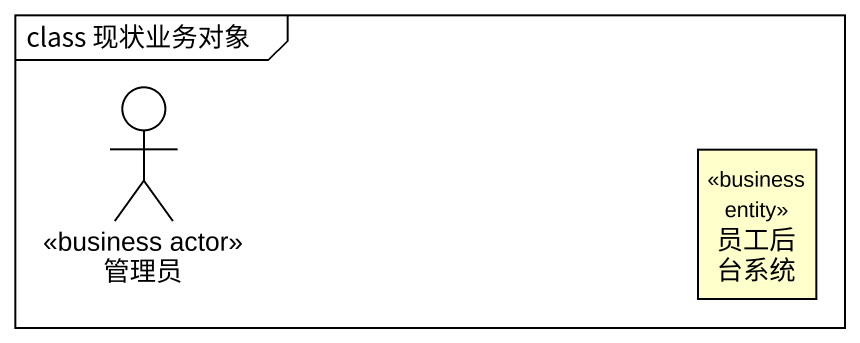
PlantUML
@startuml
mainframe class 现状业务对象
allowmixing
hide circle
hide empty members
actor 管理员 <<business actor>>
class 员工后台系统 <<business entity>>
@enduml
